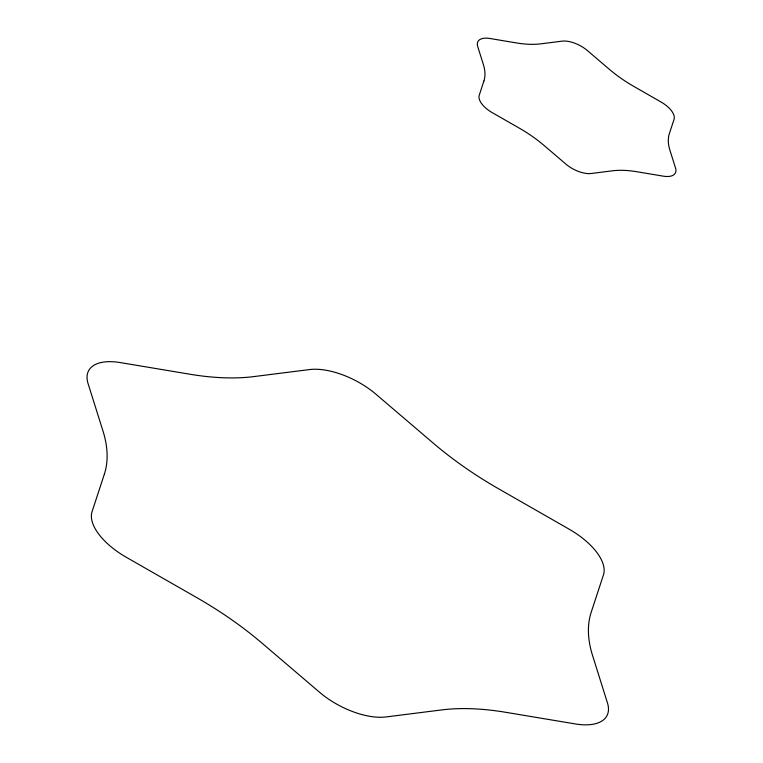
<?xml version="1.0" encoding="UTF-8"?>
<svg xmlns="http://www.w3.org/2000/svg" width="763" height="763" viewBox="0 0 763 763"><rect width="100%" height="100%" fill="white"/><g stroke="black" fill="none" stroke-linecap="round" stroke-linejoin="round"><path stroke-width="1.14" d="M104.321 474.29L92.075 511.611A56.023 26.734 27.7 0 0 126.334 557.295L196.854 597.667A224.103 106.934 27.7 0 1 262.214 643.323L319.583 692.279A56.023 26.734 27.7 0 0 386.021 716.943L441.643 709.924A224.103 106.934 27.7 0 1 505.65 712.289L575.273 723.925A56.023 26.734 27.7 0 0 607.453 702.904L592.565 655.512A224.103 106.934 27.7 0 1 591.211 612.222L603.457 574.901A56.023 26.734 27.7 0 0 569.198 529.217L498.687 488.845A224.103 106.934 27.7 0 1 433.327 443.189L375.949 394.223A56.023 26.734 27.7 0 0 309.511 369.569L253.888 376.588A224.103 106.934 27.7 0 1 189.882 374.223L120.258 362.578A56.023 26.734 27.7 0 0 88.079 383.598L102.976 431A224.103 106.934 27.7 0 1 104.321 474.29M483.895 81.05L479.231 95.27A21.345 10.186 27.7 0 0 491.801 112.399L519.145 128.05A85.37 40.735 27.7 0 1 544.038 145.447L565.898 164.102A21.345 10.186 27.7 0 0 591.211 173.497L612.393 170.817A85.37 40.735 27.7 0 1 636.781 171.723L663.305 176.158A21.345 10.186 27.7 0 0 675.56 168.146L669.885 150.092A85.37 40.735 27.7 0 1 669.37 133.601L674.044 119.381A21.345 10.186 27.7 0 0 660.987 101.975L634.129 86.6A85.37 40.735 27.7 0 1 609.227 69.204L587.367 50.549A21.345 10.186 27.7 0 0 562.064 41.154L540.872 43.834A85.37 40.735 27.7 0 1 516.484 42.938L489.96 38.493A21.345 10.186 27.7 0 0 477.705 46.505L483.38 64.559A85.37 40.735 27.7 0 1 483.895 81.05"/></g></svg>
